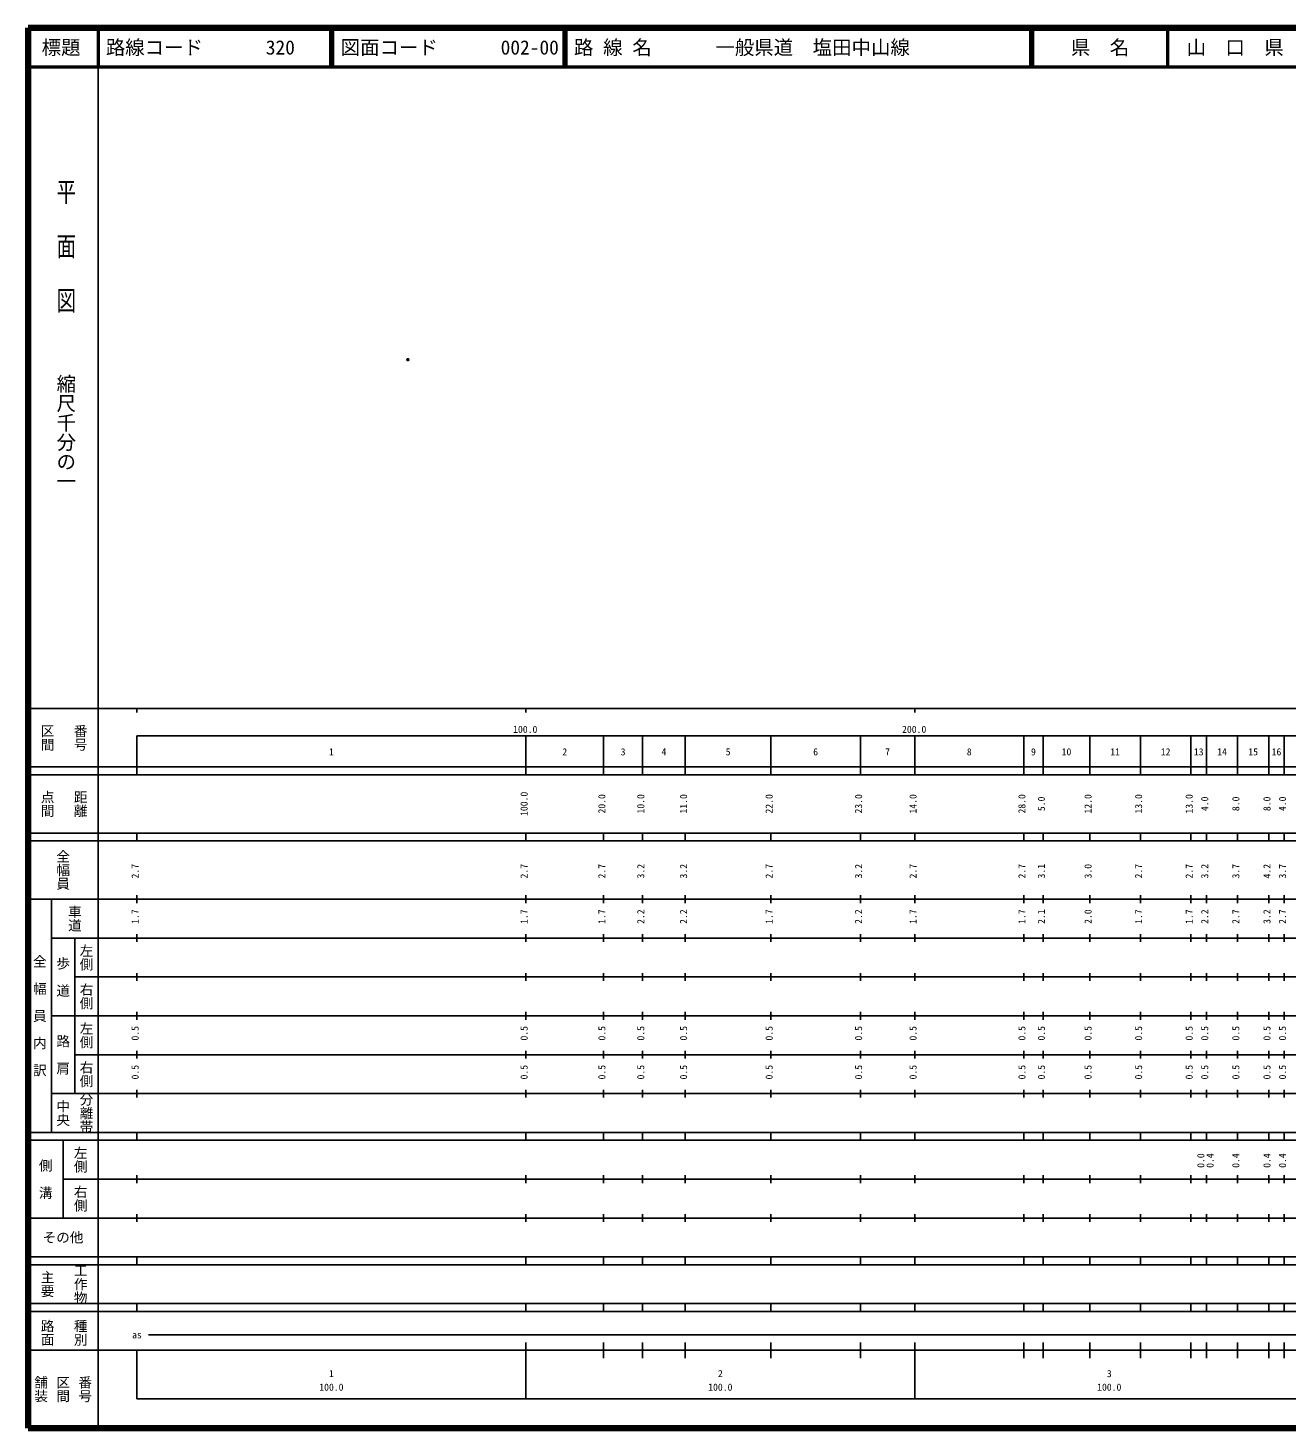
# Model space of a CAD drawing. Units: millimetres on the paper. Extents: x 40 to 680, y 20 to 380.
# Drawn here: x 40 to 363.7, y 20 to 380 of the extents above; entities that cross this region are included whole.
import ezdxf
from ezdxf.enums import TextEntityAlignment as Align

# ---------------------------------------------------------------- set-up
doc = ezdxf.new("R2010")
doc.units = ezdxf.units.MM
doc.header["$PDMODE"] = 32
doc.header["$PDSIZE"] = 0.5
doc.layers.add('M-OTRS', color=6, linetype='Continuous')
doc.layers.add('M-TTL-TXT', color=7, linetype='Continuous')
for name, color, linetype, lineweight in [('M-TTL', 2, 'Continuous', 140), ('M-TTL-BAND', 7, 'Continuous', 25), ('M-TTL-LINE', 7, 'Continuous', 50)]:
    doc.layers.add(name, color=color, linetype=linetype, lineweight=lineweight)
doc.styles.add('@ＭＳ ゴシック', font='')
doc.styles.add('ＭＳ ゴシック', font='')
doc.styles.get('@ＭＳ ゴシック').set_extended_font_data('@MS Gothic')
doc.styles.get('ＭＳ ゴシック').set_extended_font_data('MS Gothic')

msp = doc.modelspace()

# ---------------------------------------------------------------- linework, layer by layer
at = {"layer": 'M-OTRS'}
msp.add_point((137.692, 294.714), dxfattribs=at)
at = {"layer": 'M-TTL'}
for p, q in [((40, 380), (40, 20)), ((680, 380), (40, 380)), ((40, 20), (680, 20))]:
    msp.add_line(p, q, dxfattribs=at)
at = {"layer": 'M-TTL-BAND'}
for p, q in [((58, 370), (58, 20)), ((40, 205), (579, 205)), ((68, 205), (68, 204)), ((168, 205), (168, 204)), ((268, 205), (268, 204)), ((68, 198), (579, 198)), ((68, 198), (68, 188)), ((168, 188), (168, 198)), ((188, 188), (188, 198)), ((198, 188), (198, 198)), ((209, 188), (209, 198)), ((231, 188), (231, 198)), ((254, 188), (254, 198)), ((268, 188), (268, 198)), ((296, 188), (296, 198)), ((301, 188), (301, 198)), ((313, 188), (313, 198)), ((326, 188), (326, 198)), ((339, 188), (339, 198)), ((343, 188), (343, 198)), ((351, 188), (351, 198)), ((359, 188), (359, 198)), ((363, 188), (363, 198)), ((40, 190), (579, 190)), ((40, 188), (579, 188)), ((40, 173), (579, 173)), ((68, 171), (68, 173)), ((168, 171), (168, 173)), ((188, 171), (188, 173)), ((198, 171), (198, 173)), ((209, 171), (209, 173)), ((231, 171), (231, 173)), ((254, 171), (254, 173)), ((268, 171), (268, 173)), ((296, 171), (296, 173)), ((301, 171), (301, 173)), ((313, 171), (313, 173)), ((326, 171), (326, 173)), ((339, 171), (339, 173)), ((343, 171), (343, 173)), ((351, 171), (351, 173)), ((359, 171), (359, 173)), ((363, 171), (363, 173)), ((40, 171), (579, 171)), ((40, 156), (579, 156)), ((46, 96), (46, 156)), ((68, 155), (68, 157)), ((168, 155), (168, 157)), ((188, 155), (188, 157)), ((198, 155), (198, 157)), ((209, 155), (209, 157)), ((231, 155), (231, 157)), ((254, 155), (254, 157)), ((268, 155), (268, 157)), ((296, 155), (296, 157)), ((301, 155), (301, 157)), ((313, 155), (313, 157)), ((326, 155), (326, 157)), ((339, 155), (339, 157)), ((343, 155), (343, 157)), ((351, 155), (351, 157)), ((359, 155), (359, 157)), ((363, 155), (363, 157)), ((46, 146), (579, 146)), ((52, 146), (52, 106)), ((68, 145), (68, 147)), ((168, 145), (168, 147)), ((188, 145), (188, 147)), ((198, 145), (198, 147)), ((209, 145), (209, 147)), ((231, 145), (231, 147)), ((254, 145), (254, 147)), ((268, 145), (268, 147)), ((296, 145), (296, 147)), ((301, 145), (301, 147)), ((313, 145), (313, 147)), ((326, 145), (326, 147)), ((339, 145), (339, 147)), ((343, 145), (343, 147)), ((351, 145), (351, 147)), ((359, 145), (359, 147)), ((363, 145), (363, 147)), ((68, 135), (68, 137)), ((168, 135), (168, 137)), ((188, 135), (188, 137)), ((198, 135), (198, 137)), ((209, 135), (209, 137)), ((231, 135), (231, 137)), ((254, 135), (254, 137)), ((268, 135), (268, 137)), ((296, 135), (296, 137)), ((301, 135), (301, 137)), ((313, 135), (313, 137)), ((326, 135), (326, 137)), ((339, 135), (339, 137)), ((343, 135), (343, 137)), ((351, 135), (351, 137)), ((359, 135), (359, 137)), ((363, 135), (363, 137)), ((52, 136), (579, 136)), ((46, 126), (579, 126)), ((68, 125), (68, 127)), ((168, 125), (168, 127)), ((188, 125), (188, 127)), ((198, 125), (198, 127)), ((209, 125), (209, 127)), ((231, 125), (231, 127)), ((254, 125), (254, 127)), ((268, 125), (268, 127)), ((296, 125), (296, 127)), ((301, 125), (301, 127)), ((313, 125), (313, 127)), ((326, 125), (326, 127)), ((339, 125), (339, 127)), ((343, 125), (343, 127)), ((351, 125), (351, 127)), ((359, 125), (359, 127)), ((363, 125), (363, 127)), ((52, 116), (579, 116)), ((68, 115), (68, 117)), ((168, 115), (168, 117)), ((188, 115), (188, 117)), ((198, 115), (198, 117)), ((209, 115), (209, 117)), ((231, 115), (231, 117)), ((254, 115), (254, 117)), ((268, 115), (268, 117)), ((296, 115), (296, 117)), ((301, 115), (301, 117)), ((313, 115), (313, 117)), ((326, 115), (326, 117)), ((339, 115), (339, 117)), ((343, 115), (343, 117)), ((351, 115), (351, 117)), ((359, 115), (359, 117)), ((363, 115), (363, 117)), ((46, 106), (579, 106)), ((68, 105), (68, 107)), ((168, 105), (168, 107)), ((188, 105), (188, 107)), ((198, 105), (198, 107)), ((209, 105), (209, 107)), ((231, 105), (231, 107)), ((254, 105), (254, 107)), ((268, 105), (268, 107)), ((296, 105), (296, 107)), ((301, 105), (301, 107)), ((313, 105), (313, 107)), ((326, 105), (326, 107)), ((339, 105), (339, 107)), ((343, 105), (343, 107)), ((351, 105), (351, 107)), ((359, 105), (359, 107)), ((363, 105), (363, 107)), ((40, 96), (579, 96)), ((40, 94), (579, 94)), ((49, 94), (49, 74)), ((68, 94), (68, 96)), ((168, 94), (168, 96)), ((188, 94), (188, 96)), ((198, 94), (198, 96)), ((209, 94), (209, 96)), ((231, 94), (231, 96)), ((254, 94), (254, 96)), ((268, 94), (268, 96)), ((296, 94), (296, 96)), ((301, 94), (301, 96)), ((313, 94), (313, 96)), ((326, 94), (326, 96)), ((339, 94), (339, 96)), ((343, 94), (343, 96)), ((351, 94), (351, 96)), ((359, 94), (359, 96)), ((363, 94), (363, 96)), ((49, 84), (579, 84)), ((68, 83), (68, 85)), ((168, 83), (168, 85)), ((188, 83), (188, 85)), ((198, 83), (198, 85)), ((209, 83), (209, 85)), ((231, 83), (231, 85)), ((254, 83), (254, 85)), ((268, 83), (268, 85)), ((296, 83), (296, 85)), ((301, 83), (301, 85)), ((313, 83), (313, 85)), ((326, 83), (326, 85)), ((339, 83), (339, 85)), ((343, 83), (343, 85)), ((351, 83), (351, 85)), ((359, 83), (359, 85)), ((363, 83), (363, 85)), ((40, 74), (579, 74)), ((68, 73), (68, 75)), ((168, 73), (168, 75)), ((188, 73), (188, 75)), ((198, 73), (198, 75)), ((209, 73), (209, 75)), ((231, 73), (231, 75)), ((254, 73), (254, 75)), ((268, 73), (268, 75)), ((296, 73), (296, 75)), ((301, 73), (301, 75)), ((313, 73), (313, 75)), ((326, 73), (326, 75)), ((339, 73), (339, 75)), ((343, 73), (343, 75)), ((351, 73), (351, 75)), ((359, 73), (359, 75)), ((363, 73), (363, 75)), ((40, 64), (579, 64)), ((40, 62), (579, 62)), ((68, 62), (68, 64)), ((168, 62), (168, 64)), ((188, 62), (188, 64)), ((198, 62), (198, 64)), ((209, 62), (209, 64)), ((231, 62), (231, 64)), ((254, 62), (254, 64)), ((268, 62), (268, 64)), ((296, 62), (296, 64)), ((301, 62), (301, 64)), ((313, 62), (313, 64)), ((326, 62), (326, 64)), ((339, 62), (339, 64)), ((343, 62), (343, 64)), ((351, 62), (351, 64)), ((359, 62), (359, 64)), ((363, 62), (363, 64)), ((40, 52), (579, 52)), ((68, 50), (68, 52)), ((168, 50), (168, 52)), ((188, 50), (188, 52)), ((198, 50), (198, 52)), ((209, 50), (209, 52)), ((231, 50), (231, 52)), ((254, 50), (254, 52)), ((268, 50), (268, 52)), ((296, 50), (296, 52)), ((301, 50), (301, 52)), ((313, 50), (313, 52)), ((326, 50), (326, 52)), ((339, 50), (339, 52)), ((343, 50), (343, 52)), ((351, 50), (351, 52)), ((359, 50), (359, 52)), ((363, 50), (363, 52)), ((40, 50), (579, 50)), ((71, 44), (565, 44)), ((40, 40), (579, 40)), ((68, 40), (68, 27.5)), ((168, 27.5), (168, 42)), ((188, 38), (188, 42)), ((198, 38), (198, 42)), ((209, 38), (209, 42)), ((231, 38), (231, 42)), ((254, 38), (254, 42)), ((268, 27.5), (268, 42)), ((296, 38), (296, 42)), ((301, 38), (301, 42)), ((313, 38), (313, 42)), ((326, 38), (326, 42)), ((339, 38), (339, 42)), ((343, 38), (343, 42)), ((351, 38), (351, 42)), ((359, 38), (359, 42)), ((363, 38), (363, 42)), ((68, 27.5), (579, 27.5))]:
    msp.add_line(p, q, dxfattribs=at)
at = {"layer": 'M-TTL-LINE'}
for p, q in [((58, 380), (58, 370)), ((117.75, 380), (117.75, 370)), ((118.25, 380), (118.25, 370)), ((177.75, 380), (177.75, 370)), ((178.25, 380), (178.25, 370)), ((297.75, 380), (297.75, 370)), ((298.25, 380), (298.25, 370)), ((333, 380), (333, 370)), ((40, 370), (680, 370))]:
    msp.add_line(p, q, dxfattribs=at)

# ---------------------------------------------------------------- texts
at = {"layer": 'M-TTL-BAND', "style": '@ＭＳ ゴシック', "width": 1.4}
msp.add_text('平  面  図', height=3.666, rotation=270, dxfattribs=at).set_placement((49.777, 306.475), align=Align.MIDDLE_RIGHT)
at = {"layer": 'M-TTL-BAND', "style": '@ＭＳ ゴシック'}
msp.add_text('縮尺千分の一', height=3.666, rotation=270, dxfattribs=at).set_placement((49.777, 261.03), align=Align.MIDDLE_RIGHT)
for s, p in [('区間', (45, 197.5)), ('番号', (53.5, 197.5)), ('点間', (45, 180.5)), ('距離', (53.5, 180.5)), ('全幅員', (49, 163.5)), ('車道', (52, 151)), ('左側', (55, 141)), ('全\u3000幅\u3000員\u3000内\u3000訳', (43, 126)), ('歩\u3000道', (49, 136)), ('右側', (55, 131)), ('左側', (55, 121)), ('路\u3000肩', (49, 116)), ('右側', (55, 111)), ('分離帯', (55, 101)), ('中央', (49, 101)), ('左側', (53.5, 89)), ('側\u3000溝', (44.5, 84)), ('右側', (53.5, 79)), ('工作物', (53.5, 57)), ('主要', (45, 57)), ('路面', (45, 44.5)), ('種別', (53.5, 44.5)), ('舗装', (43.333, 30)), ('区間', (49, 30)), ('番号', (54.667, 30))]:
    msp.add_text(s, height=2.566, rotation=270, dxfattribs=at).set_placement(p, align=Align.MIDDLE_CENTER)
at = {"layer": 'M-TTL-BAND', "style": 'ＭＳ ゴシック'}
for s, p in [('100.0', (167.844, 198.195)), ('200.0', (267.844, 198.195)), ('1', (118, 192.405)), ('2', (178, 192.405)), ('3', (193, 192.405)), ('4', (203.5, 192.405)), ('5', (220, 192.405)), ('6', (242.5, 192.405)), ('7', (261, 192.405)), ('8', (282, 192.405)), ('9', (298.5, 192.405)), ('10', (307, 192.405)), ('11', (319.5, 192.405)), ('12', (332.5, 192.405)), ('13', (341, 192.405)), ('14', (347, 192.405)), ('15', (355, 192.405)), ('16', (361, 192.405)), ('as', (68, 42.5)), ('1', (118, 32.523)), ('2', (218, 32.523)), ('3', (318, 32.523)), ('100.0', (118, 29.033)), ('100.0', (218, 29.033)), ('100.0', (318, 29.033))]:
    msp.add_text(s, height=1.833, dxfattribs=at).set_placement(p, align=Align.BOTTOM_CENTER)
for s, p in [('100.0', (169, 180.5)), ('20.0', (189, 180.5)), ('10.0', (199, 180.5)), ('11.0', (210, 180.5)), ('22.0', (232, 180.5)), ('23.0', (255, 180.5)), ('14.0', (269, 180.5)), ('28.0', (297, 180.5)), ('5.0', (302, 180.5)), ('12.0', (314, 180.5)), ('13.0', (327, 180.5)), ('13.0', (340, 180.5)), ('4.0', (344, 180.5)), ('8.0', (352, 180.5)), ('8.0', (360, 180.5)), ('4.0', (364, 180.5)), ('2.7', (69, 163.174)), ('2.7', (169, 163.174)), ('2.7', (189, 163.174)), ('3.2', (199, 163.174)), ('3.2', (210, 163.174)), ('2.7', (232, 163.174)), ('3.2', (255, 163.174)), ('2.7', (269, 163.174)), ('2.7', (297, 163.174)), ('3.1', (302, 163.174)), ('3.0', (314, 163.174)), ('2.7', (327, 163.174)), ('2.7', (340, 163.174)), ('3.2', (344, 163.174)), ('3.7', (352, 163.174)), ('4.2', (360, 163.174)), ('3.7', (364, 163.174)), ('1.7', (69, 151.5)), ('1.7', (169, 151.5)), ('1.7', (189, 151.5)), ('2.2', (199, 151.5)), ('2.2', (210, 151.5)), ('1.7', (232, 151.5)), ('2.2', (255, 151.5)), ('1.7', (269, 151.5)), ('1.7', (297, 151.5)), ('2.1', (302, 151.5)), ('2.0', (314, 151.5)), ('1.7', (327, 151.5)), ('1.7', (340, 151.5)), ('2.2', (344, 151.5)), ('2.7', (352, 151.5)), ('3.2', (360, 151.5)), ('2.7', (364, 151.5)), ('0.5', (69, 121.5)), ('0.5', (169, 121.5)), ('0.5', (189, 121.5)), ('0.5', (199, 121.5)), ('0.5', (210, 121.5)), ('0.5', (232, 121.5)), ('0.5', (255, 121.5)), ('0.5', (269, 121.5)), ('0.5', (297, 121.5)), ('0.5', (302, 121.5)), ('0.5', (314, 121.5)), ('0.5', (327, 121.5)), ('0.5', (340, 121.5)), ('0.5', (344, 121.5)), ('0.5', (352, 121.5)), ('0.5', (360, 121.5)), ('0.5', (364, 121.5)), ('0.5', (69, 111.5)), ('0.5', (169, 111.5)), ('0.5', (189, 111.5)), ('0.5', (199, 111.5)), ('0.5', (210, 111.5)), ('0.5', (232, 111.5)), ('0.5', (255, 111.5)), ('0.5', (269, 111.5)), ('0.5', (297, 111.5)), ('0.5', (302, 111.5)), ('0.5', (314, 111.5)), ('0.5', (327, 111.5)), ('0.5', (340, 111.5)), ('0.5', (344, 111.5)), ('0.5', (352, 111.5)), ('0.5', (360, 111.5)), ('0.5', (364, 111.5)), ('0.0', (343, 88.764)), ('0.4', (345.37, 88.764)), ('0.4', (352, 88.764)), ('0.4', (360, 88.764)), ('0.4', (364, 88.764))]:
    msp.add_text(s, height=1.833, rotation=90, dxfattribs=at).set_placement(p, align=Align.BOTTOM_CENTER)
msp.add_text('その他', height=2.566, dxfattribs=at).set_placement((49, 69), align=Align.MIDDLE_CENTER)
at = {"layer": 'M-TTL-TXT', "style": 'ＭＳ ゴシック'}
for s, p in [('標題', (48.5, 375)), ('県\u3000名', (315.625, 375)), ('山\u3000口\u3000県', (350.375, 375))]:
    msp.add_text(s, height=3.666, dxfattribs=at).set_placement(p, align=Align.MIDDLE_CENTER)
for s, p in [('路線コード', (60, 375)), ('320', (101.142, 375)), ('図面コード', (120.38, 375)), ('002-00', (161.521, 375)), ('路 線 名', (180.38, 375)), ('一般県道\u3000塩田中山線', (216.734, 375))]:
    msp.add_text(s, height=3.666, dxfattribs=at).set_placement(p, align=Align.MIDDLE_LEFT)

doc.saveas('drawing.dxf')
